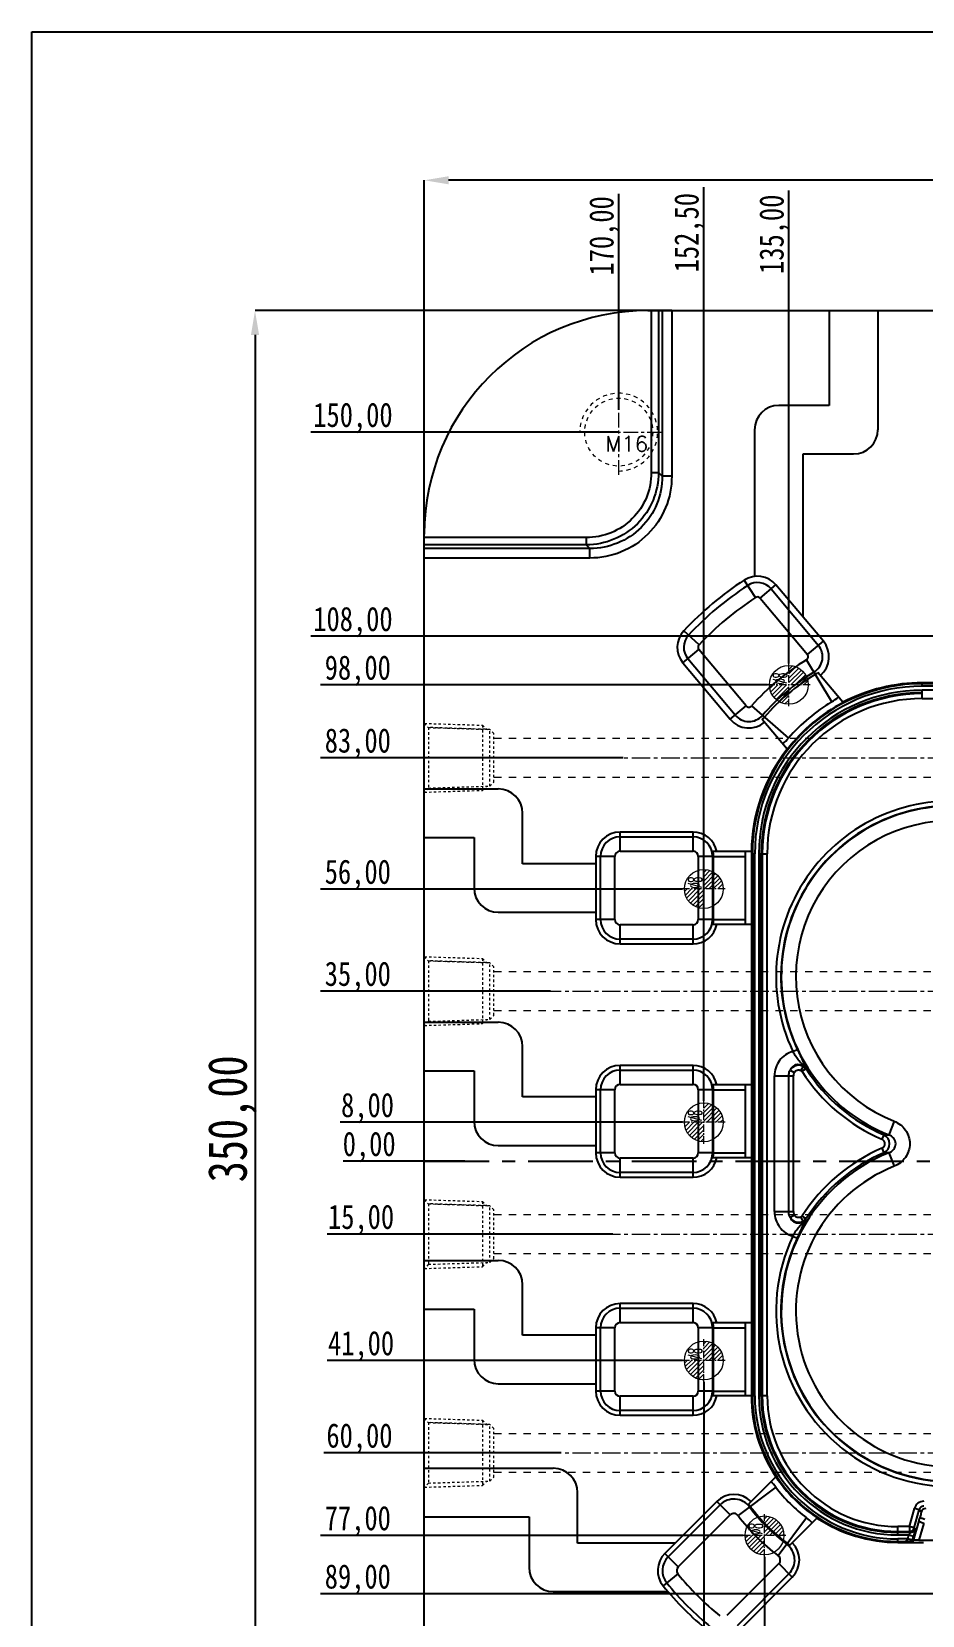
# Model space of a CAD drawing. Header units: millimetres. Extents: x -685 to 1888, y -6001 to 855.
# Drawn here: x -85 to 98.3, y -2844.4 to -2518.5 of the extents above; entities that cross this region are included whole.
import ezdxf
from ezdxf.enums import TextEntityAlignment as Align

# ---------------------------------------------------------------- set-up
doc = ezdxf.new("R2010")
doc.units = ezdxf.units.MM
doc.header["$LTSCALE"] = 16.335
doc.header["$PDMODE"] = 3
doc.header["$PDSIZE"] = 0.3125
doc.linetypes.add('CENTER', pattern=[0.6, 0.375, -0.075, 0.075, -0.075])
doc.linetypes.add('HIDDEN', pattern=[0.2, 0.1, -0.1])
doc.layers.get('0').update_dxf_attribs({"linetype": 'CONTINUOUS'})
doc.layers.get('Defpoints').update_dxf_attribs({"linetype": 'CONTINUOUS'})
for name, color, linetype, lineweight in [('cool', 153, 'HIDDEN', 9), ('dim', 82, 'CONTINUOUS', 9), ('epin', 13, 'CONTINUOUS', 9), ('screw', 33, 'CONTINUOUS', 13)]:
    doc.layers.add(name, color=color, linetype=linetype, lineweight=lineweight)
doc.layers.add('DEFAULT_2', color=8, linetype='HIDDEN')
doc.styles.get("Standard").update_dxf_attribs({"font": 'txt', "width": 0.8})
doc.styles.add('TXT', font='txt.shx', dxfattribs={"bigfont": 'gbcbig.shx'})
doc.styles.add('TXT05', font='txt.shx', dxfattribs={"width": 0.5, "bigfont": 'gbcbig.shx'})
doc.dimstyles.new('mold', dxfattribs={"dimtxt": 8, "dimasz": 5, "dimexe": 0, "dimexo": 0, "dimgap": 0, "dimtad": 1, "dimzin": 1, "dimtxsty": 'Standard', "dimcen": 0, "dimclrd": 4, "dimclre": 4, "dimclrt": 6, "dimazin": 0, "dimtfac": 1, "dimtofl": 0, "dimtmove": 0, "dimatfit": 3, "dimfxl": 0, "dimarcsym": 0})

# ---------------------------------------------------------------- blocks, each defined once
blk = doc.blocks.new('epin_ejp_8')
at = {"layer": 'epin'}
h = blk.add_hatch(dxfattribs=at)
h.set_pattern_fill('_ANSI31', color=123, scale=0.2, angle=90, style=0)
h.set_pattern_definition([(135, (-263.1036, 1313.3417), (-0.4490128, -0.4490128), [])])
h.paths.add_polyline_path([(0, 4, 0.414214), (-4, 0), (0, 0)])
h.paths.add_polyline_path([(4, 0), (0, 0), (0, -4, 0.414214)])
at = {"layer": 'epin', "color": 1, "linetype": 'CENTER', "ltscale": 0.248791}
for p, q in [((0, -4.4), (0, 4.4)), ((-4.4, 0), (4.4, 0))]:
    blk.add_line(p, q, dxfattribs=at)
at = {"layer": 'epin'}
blk.add_circle((0, 0), 4, dxfattribs=at)
at = {"layer": 'epin', "color": 6, "style": 'TXT05', "width": 0.5}
blk.add_text('%%c8', height=2.8, dxfattribs=at).set_placement((1.33, 1.8), align=Align.MIDDLE)
blk = doc.blocks.new('screw_m16_g')
at = {"layer": 'screw', "color": 1, "linetype": 'CENTER', "ltscale": 0.497582}
for p, q in [((0, -8.8), (0, 8.8)), ((-8.8, 0), (8.8, 0))]:
    blk.add_line(p, q, dxfattribs=at)
at = {"layer": 'screw', "color": 33, "linetype": 'HIDDEN', "ltscale": 0.497582}
blk.add_circle((0, 0), 7, dxfattribs=at)
at = {"layer": 'screw', "color": 92, "linetype": 'HIDDEN', "ltscale": 0.497582}
blk.add_arc((0, 0), 8, 270, 180, dxfattribs=at)
at = {"layer": 'screw', "color": 6, "style": 'TXT'}
blk.add_text('M16', height=3.2, dxfattribs=at).set_placement((-2.72, -4))
blk = doc.blocks.new('cool_jt_f12')
at = {"layer": 'cool', "ltscale": 0.3}
for p, q in [((0, 7.0785), (0.856, 6.2225)), ((0, 7.0785), (12, 6.7035)), ((12, 6.7035), (12.856, 5.8475)), ((12, 6.7035), (12, -6.7035)), ((0.856, 6.2225), (0.856, -6.2225)), ((13.5, 5.827375), (0.856, 6.2225)), ((0.856, 6.2225), (13.5, 5.827375)), ((14.327375, 5), (13.5, 5.827375)), ((13.5, -5.827375), (13.5, 5.827375)), ((14.327375, -5), (14.327375, 5)), ((0.856, -6.2225), (0, -7.0785)), ((0.856, -6.2225), (13.5, -5.827375)), ((12, -6.7035), (12.856, -5.8475)), ((13.5, -5.827375), (14.327375, -5)), ((0, -7.0785), (12, -6.7035))]:
    blk.add_line(p, q, dxfattribs=at)
blk = doc.blocks.new('124')
at = {"layer": 'cool', "ltscale": 0.932966}
for p, q in [((10.14, -1344.71), (401.48, -1344.71)), ((10.14, -1352.71), (401.48, -1352.71))]:
    blk.add_line(p, q, dxfattribs=at)
at = {"layer": 'cool', "color": 1, "linetype": 'CENTER', "ltscale": 0.621977}
blk.add_line((-4.19, -1348.71), (415.81, -1348.71), dxfattribs=at)
at = {"layer": 'cool', "ltscale": 0.932966}
blk.add_blockref('cool_jt_f12', (-4.19, -1348.71), dxfattribs=at)
at = {"layer": 'cool', "ltscale": 0.932966, "rotation": 180}
blk.add_blockref('cool_jt_f12', (415.81, -1348.71), dxfattribs=at)
blk = doc.blocks.new('*D360')
at = {"layer": 'Defpoints', "color": 0}
for p in [(-10.2, -2750.93), (4.16, -2750.93), (205.81, -2750.93)]:
    blk.add_point(p, dxfattribs=at)
at = {"layer": 'dim', "color": 4, "lineweight": -2}
blk.add_line((4.16, -2750.93), (-20.87, -2750.93), dxfattribs=at)
at = {"layer": 'dim', "color": 6, "insert": (-15.53, -2748.01), "char_height": 5, "attachment_point": 5}
blk.add_mtext('0,00', dxfattribs=at)
blk = doc.blocks.new('*D364')
at = {"layer": 'Defpoints', "color": 0}
for p in [(-10.2, -2742.93), (48.91, -2742.93), (205.81, -2750.93)]:
    blk.add_point(p, dxfattribs=at)
at = {"layer": 'dim', "color": 4, "lineweight": -2}
blk.add_line((48.91, -2742.93), (-21.53, -2742.93), dxfattribs=at)
at = {"layer": 'dim', "color": 6, "insert": (-15.87, -2740.01), "char_height": 5, "attachment_point": 5}
blk.add_mtext('8,00', dxfattribs=at)
blk = doc.blocks.new('*D365')
at = {"layer": 'Defpoints', "color": 0}
for p in [(-10.2, -2715.93), (21.76, -2715.93), (205.81, -2750.93)]:
    blk.add_point(p, dxfattribs=at)
at = {"layer": 'dim', "color": 4, "lineweight": -2}
blk.add_line((21.76, -2715.93), (-25.53, -2715.93), dxfattribs=at)
at = {"layer": 'dim', "color": 6, "insert": (-17.87, -2713.01), "char_height": 5, "attachment_point": 5}
blk.add_mtext('35,00', dxfattribs=at)
blk = doc.blocks.new('*D366')
at = {"layer": 'Defpoints', "color": 0}
for p in [(-10.2, -2694.93), (48.91, -2694.93), (205.81, -2750.93)]:
    blk.add_point(p, dxfattribs=at)
at = {"layer": 'dim', "color": 4, "lineweight": -2}
blk.add_line((48.91, -2694.93), (-25.53, -2694.93), dxfattribs=at)
at = {"layer": 'dim', "color": 6, "insert": (-17.87, -2692.01), "char_height": 5, "attachment_point": 5}
blk.add_mtext('56,00', dxfattribs=at)
blk = doc.blocks.new('*D367')
at = {"layer": 'Defpoints', "color": 0}
for p in [(-10.2, -2667.93), (36.7, -2667.93), (205.81, -2750.93)]:
    blk.add_point(p, dxfattribs=at)
at = {"layer": 'dim', "color": 4, "lineweight": -2}
blk.add_line((36.7, -2667.93), (-25.53, -2667.93), dxfattribs=at)
at = {"layer": 'dim', "color": 6, "insert": (-17.87, -2665.01), "char_height": 5, "attachment_point": 5}
blk.add_mtext('83,00', dxfattribs=at)
blk = doc.blocks.new('*D368')
at = {"layer": 'Defpoints', "color": 0}
for p in [(-10.2, -2652.93), (66.41, -2652.93), (205.81, -2750.93)]:
    blk.add_point(p, dxfattribs=at)
at = {"layer": 'dim', "color": 4, "lineweight": -2}
blk.add_line((66.41, -2652.93), (-25.53, -2652.93), dxfattribs=at)
at = {"layer": 'dim', "color": 6, "insert": (-17.87, -2650.01), "char_height": 5, "attachment_point": 5}
blk.add_mtext('98,00', dxfattribs=at)
blk = doc.blocks.new('*D369')
at = {"layer": 'Defpoints', "color": 0}
for p in [(-10.2, -2642.93), (201.41, -2642.93), (205.81, -2750.93)]:
    blk.add_point(p, dxfattribs=at)
at = {"layer": 'dim', "color": 4, "lineweight": -2}
blk.add_line((201.41, -2642.93), (-27.53, -2642.93), dxfattribs=at)
at = {"layer": 'dim', "color": 6, "insert": (-18.87, -2640.01), "char_height": 5, "attachment_point": 5}
blk.add_mtext('108,00', dxfattribs=at)
blk = doc.blocks.new('*D370')
at = {"layer": 'Defpoints', "color": 0}
for p in [(-10.2, -2600.93), (35.81, -2600.93), (205.81, -2750.93)]:
    blk.add_point(p, dxfattribs=at)
at = {"layer": 'dim', "color": 4, "lineweight": -2}
blk.add_line((35.81, -2600.93), (-27.53, -2600.93), dxfattribs=at)
at = {"layer": 'dim', "color": 6, "insert": (-18.87, -2598.01), "char_height": 5, "attachment_point": 5}
blk.add_mtext('150,00', dxfattribs=at)
blk = doc.blocks.new('*D371')
at = {"layer": 'Defpoints', "color": 0}
for p in [(205.81, -2750.93), (-10.2, -2765.93), (34.59, -2765.93)]:
    blk.add_point(p, dxfattribs=at)
at = {"layer": 'dim', "color": 4, "lineweight": -2}
blk.add_line((34.59, -2765.93), (-24.2, -2765.93), dxfattribs=at)
at = {"layer": 'dim', "color": 6, "insert": (-17.2, -2763.01), "char_height": 5, "attachment_point": 5}
blk.add_mtext('15,00', dxfattribs=at)
blk = doc.blocks.new('*D372')
at = {"layer": 'Defpoints', "color": 0}
for p in [(205.81, -2750.93), (-10.2, -2810.93), (23.97, -2810.93)]:
    blk.add_point(p, dxfattribs=at)
at = {"layer": 'dim', "color": 4, "lineweight": -2}
blk.add_line((23.97, -2810.93), (-24.87, -2810.93), dxfattribs=at)
at = {"layer": 'dim', "color": 6, "insert": (-17.53, -2808.01), "char_height": 5, "attachment_point": 5}
blk.add_mtext('60,00', dxfattribs=at)
blk = doc.blocks.new('*D373')
at = {"layer": 'Defpoints', "color": 0}
for p in [(205.81, -2750.93), (-10.2, -2791.93), (48.91, -2791.93)]:
    blk.add_point(p, dxfattribs=at)
at = {"layer": 'dim', "color": 4, "lineweight": -2}
blk.add_line((48.91, -2791.93), (-24.2, -2791.93), dxfattribs=at)
at = {"layer": 'dim', "color": 6, "insert": (-17.2, -2789.01), "char_height": 5, "attachment_point": 5}
blk.add_mtext('41,00', dxfattribs=at)
blk = doc.blocks.new('*D374')
at = {"layer": 'Defpoints', "color": 0}
for p in [(205.81, -2750.93), (-10.2, -2827.93), (61.41, -2827.93)]:
    blk.add_point(p, dxfattribs=at)
at = {"layer": 'dim', "color": 4, "lineweight": -2}
blk.add_line((61.41, -2827.93), (-25.53, -2827.93), dxfattribs=at)
at = {"layer": 'dim', "color": 6, "insert": (-17.87, -2825.01), "char_height": 5, "attachment_point": 5}
blk.add_mtext('77,00', dxfattribs=at)
blk = doc.blocks.new('*D375')
at = {"layer": 'Defpoints', "color": 0}
for p in [(205.81, -2750.93), (-10.2, -2839.93), (179.41, -2839.93)]:
    blk.add_point(p, dxfattribs=at)
at = {"layer": 'dim', "color": 4, "lineweight": -2}
blk.add_line((179.41, -2839.93), (-25.53, -2839.93), dxfattribs=at)
at = {"layer": 'dim', "color": 6, "insert": (-17.87, -2837.01), "char_height": 5, "attachment_point": 5}
blk.add_mtext('89,00', dxfattribs=at)
blk = doc.blocks.new('*D376')
at = {"layer": 'Defpoints', "color": 0}
for p in [(205.81, -2750.93), (-10.2, -2865.93), (64.93, -2865.93)]:
    blk.add_point(p, dxfattribs=at)
at = {"layer": 'dim', "color": 4, "lineweight": -2}
blk.add_line((64.93, -2865.93), (-26.87, -2865.93), dxfattribs=at)
at = {"layer": 'dim', "color": 6, "insert": (-18.53, -2863.01), "char_height": 5, "attachment_point": 5}
blk.add_mtext('115,00', dxfattribs=at)
blk = doc.blocks.new('*D377')
at = {"layer": 'Defpoints', "color": 0}
for p in [(205.81, -2750.93), (-10.2, -2900.93), (27.01, -2900.93)]:
    blk.add_point(p, dxfattribs=at)
at = {"layer": 'dim', "color": 4, "lineweight": -2}
blk.add_line((27.01, -2900.93), (-27.53, -2900.93), dxfattribs=at)
at = {"layer": 'dim', "color": 6, "insert": (-18.87, -2898.01), "char_height": 5, "attachment_point": 5}
blk.add_mtext('150,00', dxfattribs=at)
blk = doc.blocks.new('*D380')
at = {"layer": 'Defpoints', "color": 0}
for p in [(70.81, -2569.22), (70.81, -2648.53), (205.81, -2750.93)]:
    blk.add_point(p, dxfattribs=at)
at = {"layer": 'dim', "color": 4, "lineweight": -2}
blk.add_line((70.81, -2648.53), (70.81, -2551.22), dxfattribs=at)
at = {"layer": 'dim', "color": 6, "insert": (67.89, -2560.22), "char_height": 5, "attachment_point": 5, "rotation": 90}
blk.add_mtext('135,00', dxfattribs=at)
blk = doc.blocks.new('*D381')
at = {"layer": 'Defpoints', "color": 0}
for p in [(53.31, -2569.22), (53.31, -2738.53), (205.81, -2750.93)]:
    blk.add_point(p, dxfattribs=at)
at = {"layer": 'dim', "color": 4, "lineweight": -2}
blk.add_line((53.31, -2738.53), (53.31, -2550.55), dxfattribs=at)
at = {"layer": 'dim', "color": 6, "insert": (50.39, -2559.89), "char_height": 5, "attachment_point": 5, "rotation": 90}
blk.add_mtext('152,50', dxfattribs=at)
blk = doc.blocks.new('*D382')
at = {"layer": 'Defpoints', "color": 0}
for p in [(35.81, -2569.22), (35.81, -2596.35), (205.81, -2750.93)]:
    blk.add_point(p, dxfattribs=at)
at = {"layer": 'dim', "color": 4, "lineweight": -2}
blk.add_line((35.81, -2596.35), (35.81, -2551.89), dxfattribs=at)
at = {"layer": 'dim', "color": 6, "insert": (32.89, -2560.55), "char_height": 5, "attachment_point": 5, "rotation": 90}
blk.add_mtext('170,00', dxfattribs=at)
blk = doc.blocks.new('*D361')
at = {"layer": 'Defpoints', "color": 0}
for p in [(205.81, -2750.93), (65.81, -2832.33), (65.81, -2931.45)]:
    blk.add_point(p, dxfattribs=at)
at = {"layer": 'dim', "color": 4, "lineweight": -2}
blk.add_line((65.81, -2832.33), (65.81, -2948.78), dxfattribs=at)
at = {"layer": 'dim', "color": 6, "insert": (62.89, -2940.12), "char_height": 5, "attachment_point": 5, "rotation": 90}
blk.add_mtext('140,00', dxfattribs=at)
blk = doc.blocks.new('*D362')
at = {"layer": 'Defpoints', "color": 0}
for p in [(205.81, -2750.93), (53.31, -2796.33), (53.31, -2931.45)]:
    blk.add_point(p, dxfattribs=at)
at = {"layer": 'dim', "color": 4, "lineweight": -2}
blk.add_line((53.31, -2796.33), (53.31, -2950.12), dxfattribs=at)
at = {"layer": 'dim', "color": 6, "insert": (50.39, -2940.78), "char_height": 5, "attachment_point": 5, "rotation": 90}
blk.add_mtext('152,50', dxfattribs=at)
blk = doc.blocks.new('*D363')
at = {"layer": 'Defpoints', "color": 0}
for p in [(205.81, -2750.93), (35.81, -2905.59), (35.81, -2931.45)]:
    blk.add_point(p, dxfattribs=at)
at = {"layer": 'dim', "color": 4, "lineweight": -2}
blk.add_line((35.81, -2905.59), (35.81, -2948.78), dxfattribs=at)
at = {"layer": 'dim', "color": 6, "insert": (32.89, -2940.12), "char_height": 5, "attachment_point": 5, "rotation": 90}
blk.add_mtext('170,00', dxfattribs=at)
blk = doc.blocks.new('*D385')
at = {"color": 4, "lineweight": -2}
for p, q in [((-4.19, -2626.84), (-4.19, -2549.11)), ((410.81, -2549.11), (0.81, -2549.11)), ((415.81, -2626.84), (415.81, -2549.11))]:
    blk.add_line(p, q, dxfattribs=at)
at = {"color": 4}
for points in [[(0.81, -2548.28), (0.81, -2549.95), (-4.19, -2549.11)], [(410.81, -2548.28), (410.81, -2549.95), (415.81, -2549.11)]]:
    blk.add_solid(points, dxfattribs=at)
at = {"layer": 'Defpoints', "color": 0}
for p in [(-4.19, -2549.11), (-4.19, -2626.84), (415.81, -2626.84)]:
    blk.add_point(p, dxfattribs=at)
at = {"color": 6, "insert": (175.25, -2544.45), "char_height": 8, "attachment_point": 5}
blk.add_mtext('420,00', dxfattribs=at)
blk = doc.blocks.new('*D386')
at = {"color": 4, "lineweight": -2}
for p, q in [((46.72, -2575.93), (-39.02, -2575.93)), ((-39.02, -2580.93), (-39.02, -2920.93)), ((46.72, -2925.93), (-39.02, -2925.93))]:
    blk.add_line(p, q, dxfattribs=at)
at = {"color": 4}
for points in [[(-39.85, -2580.93), (-38.18, -2580.93), (-39.02, -2575.93)], [(-39.85, -2920.93), (-38.18, -2920.93), (-39.02, -2925.93)]]:
    blk.add_solid(points, dxfattribs=at)
at = {"layer": 'Defpoints', "color": 0}
for p in [(46.72, -2575.93), (-39.02, -2925.93), (46.72, -2925.93)]:
    blk.add_point(p, dxfattribs=at)
at = {"color": 6, "insert": (-43.68, -2742.22), "char_height": 8, "attachment_point": 5, "rotation": 90}
blk.add_mtext('350,00', dxfattribs=at)

msp = doc.modelspace()

# ---------------------------------------------------------------- linework, layer by layer
at = {"color": 7, "linetype": 'Continuous'}
for p, q in [((41.812, -2575.929), (369.812, -2575.929)), ((42.51, -2575.929), (42.51, -2609.259)), ((43.995, -2575.929), (43.995, -2609.259)), ((44.744, -2575.929), (44.744, -2610.007)), ((46.724, -2575.929), (46.724, -2610.007)), ((79.128, -2575.929), (79.128, -2595.424)), ((89.128, -2575.929), (89.128, -2600.424)), ((79.128, -2595.424), (68.759, -2595.424)), ((63.759, -2600.424), (63.759, -2630.597)), ((73.759, -2639.028), (73.759, -2605.424)), ((73.759, -2605.424), (84.128, -2605.424)), ((42.51, -2609.259), (43.995, -2609.259)), ((43.995, -2609.259), (44.744, -2610.007)), ((46.724, -2610.007), (44.744, -2610.007)), ((-4.188, -2879.929), (-4.188, -2621.929)), ((29.141, -2622.627), (-4.188, -2622.627)), ((29.141, -2622.627), (29.141, -2624.113)), ((29.141, -2624.113), (-4.188, -2624.113)), ((29.89, -2624.861), (-4.188, -2624.861)), ((29.141, -2624.113), (29.89, -2624.861)), ((29.89, -2626.842), (29.89, -2624.861)), ((29.89, -2626.842), (-4.188, -2626.842)), ((63.956, -2634.959), (61.62, -2631.372)), ((64.9, -2635.1), (68.164, -2632.36)), ((77.914, -2643.951), (68.164, -2632.36)), ((64.9, -2635.1), (74.635, -2646.702)), ((67.163, -2633.2), (76.898, -2644.803)), ((52.332, -2644.712), (49.205, -2641.789)), ((49.027, -2648.418), (52.307, -2645.666)), ((62.042, -2657.269), (52.307, -2645.666)), ((74.635, -2646.702), (77.914, -2643.951)), ((49.027, -2648.418), (58.763, -2660.02)), ((59.779, -2659.168), (50.043, -2647.565)), ((79.626, -2656.433), (74.453, -2647.782)), ((81.932, -2656.517), (76.799, -2650.4)), ((98.277, -2653.195), (98.277, -2652.489)), ((103.268, -2652.489), (98.277, -2652.489)), ((107.435, -2652.693), (98.277, -2652.693)), ((107.435, -2653.195), (98.277, -2653.195)), ((98.277, -2655.742), (98.277, -2654.03)), ((313.347, -2654.03), (98.277, -2654.03)), ((58.763, -2660.02), (62.042, -2657.269)), ((63.138, -2657.277), (70.762, -2663.871)), ((98.277, -2655.742), (313.347, -2655.742)), ((70.441, -2666.159), (65.308, -2660.042)), ((-4.188, -2674.35), (11.037, -2674.35)), ((16.037, -2689.719), (16.037, -2679.35)), ((-4.188, -2684.35), (6.037, -2684.35)), ((6.037, -2684.35), (6.037, -2694.719)), ((36.102, -2687.147), (36.102, -2683.219)), ((51.102, -2683.219), (36.102, -2683.219)), ((36.102, -2684.192), (51.102, -2684.192)), ((51.102, -2687.147), (51.102, -2683.219)), ((36.102, -2687.147), (51.102, -2687.147)), ((63.104, -2687.219), (55.205, -2687.219)), ((63.154, -2687.664), (63.154, -2702.219)), ((63.306, -2687.664), (63.306, -2799.219)), ((63.306, -2687.664), (63.808, -2687.664)), ((63.808, -2799.219), (63.808, -2687.664)), ((64.643, -2687.664), (64.643, -2799.219)), ((64.643, -2687.664), (66.354, -2687.664)), ((65.144, -2799.219), (65.144, -2687.664)), ((65.352, -2687.664), (65.352, -2799.219)), ((66.354, -2799.219), (66.354, -2687.664)), ((31.121, -2689.719), (16.037, -2689.719)), ((31.102, -2688.219), (31.102, -2701.219)), ((35.029, -2688.219), (31.102, -2688.219)), ((32.075, -2701.219), (32.075, -2688.219)), ((35.029, -2701.219), (35.029, -2688.219)), ((52.174, -2688.219), (52.174, -2701.219)), ((55.205, -2688.219), (52.174, -2688.219)), ((55.128, -2688.219), (55.128, -2701.219)), ((55.325, -2701.219), (55.325, -2688.219)), ((55.325, -2688.219), (61.902, -2688.219)), ((61.902, -2701.219), (61.902, -2688.219)), ((11.037, -2699.719), (31.102, -2699.719)), ((35.029, -2701.219), (31.102, -2701.219)), ((36.102, -2706.219), (36.102, -2702.291)), ((51.102, -2702.291), (36.102, -2702.291)), ((51.102, -2706.219), (51.102, -2702.291)), ((55.205, -2701.219), (52.174, -2701.219)), ((63.102, -2702.219), (55.205, -2702.219)), ((55.325, -2701.219), (61.902, -2701.219)), ((63.102, -2702.219), (63.102, -2735.219)), ((51.102, -2705.245), (36.102, -2705.245)), ((36.102, -2706.219), (51.102, -2706.219)), ((-4.188, -2722.35), (11.037, -2722.35)), ((16.037, -2737.719), (16.037, -2727.35)), ((71.647, -2728.366), (72.551, -2727.939)), ((-4.188, -2732.35), (6.037, -2732.35)), ((6.037, -2732.35), (6.037, -2742.719)), ((36.102, -2735.147), (36.102, -2731.219)), ((51.102, -2731.219), (36.102, -2731.219)), ((36.102, -2732.192), (51.102, -2732.192)), ((51.102, -2735.147), (51.102, -2731.219)), ((67.878, -2761.306), (67.878, -2733.359)), ((67.878, -2733.385), (71.77, -2733.385)), ((70.797, -2761.306), (70.797, -2733.385)), ((71.07, -2732.23), (71.934, -2732.677)), ((71.77, -2761.306), (71.77, -2733.385)), ((73.771, -2731.439), (73.285, -2732.282)), ((74.236, -2731.789), (73.562, -2732.491)), ((73.562, -2732.491), (74.405, -2731.954)), ((31.102, -2736.219), (31.102, -2749.219)), ((35.029, -2736.219), (31.102, -2736.219)), ((32.075, -2749.219), (32.075, -2736.219)), ((35.029, -2749.219), (35.029, -2736.219)), ((36.102, -2735.147), (51.102, -2735.147)), ((52.174, -2736.219), (52.174, -2749.219)), ((55.205, -2736.219), (52.174, -2736.219)), ((55.128, -2736.219), (55.128, -2749.219)), ((63.102, -2735.219), (55.205, -2735.219)), ((55.325, -2749.219), (55.325, -2736.219)), ((55.325, -2736.219), (61.902, -2736.219)), ((61.902, -2749.219), (61.902, -2736.219)), ((63.154, -2735.219), (63.154, -2750.219)), ((31.121, -2737.719), (16.037, -2737.719)), ((92.462, -2742.702), (91.353, -2745.488)), ((90.358, -2745.508), (89.965, -2746.427)), ((90.358, -2745.508), (91.353, -2745.488)), ((11.037, -2747.719), (31.102, -2747.719)), ((35.029, -2749.219), (31.102, -2749.219)), ((55.205, -2749.219), (52.174, -2749.219)), ((55.325, -2749.219), (61.902, -2749.219)), ((89.965, -2748.264), (90.358, -2749.183)), ((91.353, -2749.203), (92.462, -2751.989)), ((36.102, -2754.219), (36.102, -2750.291)), ((51.102, -2750.291), (36.102, -2750.291)), ((51.102, -2753.245), (36.102, -2753.245)), ((51.102, -2754.219), (51.102, -2750.291)), ((63.102, -2750.219), (55.205, -2750.219)), ((63.102, -2750.219), (63.102, -2784.219)), ((36.102, -2754.219), (51.102, -2754.219)), ((67.878, -2761.306), (71.77, -2761.306)), ((71.07, -2762.461), (71.934, -2762.014)), ((73.771, -2763.252), (73.285, -2762.409)), ((73.562, -2762.2), (74.236, -2762.902)), ((74.405, -2762.737), (73.562, -2762.2)), ((71.647, -2766.324), (72.551, -2766.752)), ((-4.188, -2771.35), (11.037, -2771.35)), ((16.037, -2786.719), (16.037, -2776.35)), ((-4.188, -2781.35), (6.037, -2781.35)), ((6.037, -2781.35), (6.037, -2791.719)), ((36.102, -2784.147), (36.102, -2780.219)), ((51.102, -2780.219), (36.102, -2780.219)), ((36.102, -2781.192), (51.102, -2781.192)), ((51.102, -2784.147), (51.102, -2780.219)), ((31.102, -2785.219), (31.102, -2798.219)), ((35.029, -2785.219), (31.102, -2785.219)), ((32.075, -2798.219), (32.075, -2785.219)), ((35.029, -2798.219), (35.029, -2785.219)), ((36.102, -2784.147), (51.102, -2784.147)), ((52.174, -2785.219), (52.174, -2798.219)), ((55.205, -2785.219), (52.174, -2785.219)), ((55.128, -2785.219), (55.128, -2798.219)), ((63.102, -2784.219), (55.205, -2784.219)), ((55.325, -2798.219), (55.325, -2785.219)), ((55.325, -2785.219), (61.902, -2785.219)), ((61.902, -2798.219), (61.902, -2785.219)), ((63.154, -2784.219), (63.154, -2799.219)), ((31.121, -2786.719), (16.037, -2786.719)), ((11.037, -2796.719), (31.102, -2796.719)), ((35.029, -2798.219), (31.102, -2798.219)), ((55.205, -2798.219), (52.174, -2798.219)), ((55.325, -2798.219), (61.902, -2798.219)), ((36.102, -2803.219), (36.102, -2799.291)), ((51.102, -2799.291), (36.102, -2799.291)), ((51.102, -2803.219), (51.102, -2799.291)), ((63.102, -2799.219), (55.205, -2799.219)), ((63.808, -2799.219), (63.306, -2799.219)), ((66.354, -2799.219), (64.643, -2799.219)), ((51.102, -2802.245), (36.102, -2802.245)), ((36.102, -2803.219), (51.102, -2803.219)), ((-4.188, -2814.123), (22.357, -2814.123)), ((68.15, -2818.002), (60.366, -2823.835)), ((68.116, -2815.869), (62.495, -2821.491)), ((27.357, -2829.492), (27.357, -2819.123)), ((55.972, -2820.942), (45.299, -2831.642)), ((45.974, -2832.317), (56.661, -2821.63)), ((58.75, -2823.719), (55.972, -2820.942)), ((-4.188, -2824.123), (17.357, -2824.123)), ((17.357, -2824.123), (17.357, -2834.492)), ((48.063, -2834.406), (58.75, -2823.719)), ((74.465, -2824.316), (68.636, -2832.104)), ((76.601, -2824.354), (70.98, -2829.976)), ((95.656, -2826.116), (96.657, -2822.38)), ((96.455, -2828.944), (97.608, -2824.909)), ((96.624, -2826.375), (97.625, -2822.64)), ((97.625, -2822.64), (96.657, -2822.38)), ((98.019, -2823.153), (97.625, -2822.64)), ((93.252, -2827.827), (93.252, -2826.116)), ((95.656, -2826.116), (93.252, -2826.116)), ((93.252, -2827.119), (95.656, -2827.119)), ((95.815, -2827.326), (93.252, -2827.326)), ((93.252, -2827.827), (95.514, -2827.827)), ((95.29, -2828.663), (95.514, -2827.827)), ((95.514, -2827.827), (96.482, -2828.087)), ((95.656, -2826.116), (95.656, -2827.119)), ((96.624, -2826.375), (95.656, -2826.116)), ((95.815, -2827.326), (95.656, -2827.119)), ((96.258, -2828.922), (96.482, -2828.087)), ((96.624, -2826.375), (96.783, -2826.583)), ((98.576, -2825.409), (97.582, -2828.89)), ((47.449, -2829.492), (27.357, -2829.492)), ((93.252, -2829.369), (93.252, -2828.663)), ((95.29, -2828.663), (93.252, -2828.663)), ((93.252, -2829.165), (94.783, -2829.165)), ((93.252, -2829.369), (98.548, -2829.369)), ((96.258, -2828.922), (95.29, -2828.663)), ((96.212, -2829.091), (96.455, -2828.944)), ((97.582, -2828.89), (113.041, -2828.89)), ((48.063, -2834.406), (45.299, -2831.642)), ((68.751, -2833.721), (58.064, -2844.407)), ((71.529, -2836.498), (68.751, -2833.721)), ((47.988, -2835.838), (44.949, -2838.297)), ((70.84, -2835.81), (60.154, -2846.497)), ((60.842, -2847.185), (71.529, -2836.498)), ((22.357, -2839.492), (45.916, -2839.492))]:
    msp.add_line(p, q, dxfattribs=at)
at = {"color": 1, "linetype": 'CENTER', "ltscale": 2.176921}
msp.add_line((-4.188, -2750.929), (415.812, -2750.929), dxfattribs=at)
msp.add_lwpolyline([(-84.969, -2518.538), (629.804, -2518.538), (629.804, -3008.67), (-84.969, -3008.67)], close=True)
at = {"color": 7, "linetype": 'Continuous'}
for centre, radius, start, end in [((41.812, -2621.929), 46, 90, 180), ((68.759, -2600.424), 5, 90, 180), ((84.128, -2600.424), 5, 270, 0), ((98.277, -2687.664), 67.175, 123.07169, 136.92831), ((98.277, -2687.664), 65.849, 123.07169, 136.92831), ((64.348, -2635.562), 4.981, 40, 123.07169), ((64.348, -2635.562), 3.674, 40, 123.07169), ((98.277, -2687.664), 62.894, 123.07169, 136.92831), ((64.348, -2635.562), 0.719, 40, 123.07169), ((52.858, -2645.204), 5, 136.92831, 220), ((52.858, -2645.204), 3.674, 136.92831, 220), ((52.858, -2645.204), 0.719, 136.92831, 220), ((74.084, -2647.164), 3.674, 300.85216, 40), ((74.084, -2647.164), 5, 310, 40), ((98.277, -2687.664), 46.456, 120.85216, 139.14784), ((74.084, -2647.164), 0.719, 300.85216, 40), ((98.277, -2687.664), 43.501, 120.85216, 139.14784), ((98.277, -2687.664), 42.951, 120.85216, 139.14784), ((74.084, -2647.164), 4.224, 300.85216, 310), ((98.277, -2687.664), 34.971, 90, 180), ((98.277, -2687.664), 34.469, 90, 180), ((98.277, -2687.664), 33.634, 90, 180), ((98.277, -2687.664), 33.132, 90, 180), ((98.277, -2687.664), 32.925, 90, 180), ((74.084, -2647.164), 10.8, 300.85216, 310), ((98.277, -2687.664), 35.175, 90, 117.6889), ((62.593, -2656.806), 0.719, 220, 319.14784), ((98.277, -2687.664), 31.922, 90, 180), ((98.277, -2687.664), 35.123, 117.67024, 142.32976), ((98.277, -2687.664), 36.375, 120.85216, 139.14784), ((62.593, -2656.806), 5, 220, 310), ((62.593, -2656.806), 3.674, 220, 319.14784), ((62.593, -2656.806), 4.224, 310, 319.14784), ((62.593, -2656.806), 10.8, 310, 319.14784), ((98.277, -2687.664), 35.175, 142.3111, 179.27513), ((11.037, -2679.35), 5, 0, 90), ((104.307, -2712.924), 36.126, 77.67281, 205.31892), ((104.307, -2712.924), 35.127, 77.67498, 205.30464), ((104.307, -2712.924), 35.046, 56.7574, 248.30839), ((104.307, -2712.924), 32.047, 65.58247, 248.30835), ((36.102, -2688.219), 5, 90, 180), ((36.102, -2688.219), 4.027, 90, 180), ((51.102, -2688.219), 5, 11.53696, 90), ((51.102, -2688.219), 4.027, 0, 90), ((36.102, -2688.219), 1.072, 90, 180), ((51.102, -2688.219), 1.072, 0, 90), ((51.102, -2688.219), 4.224, 0, 13.69465), ((51.102, -2688.219), 10.8, 0, 5.31277), ((98.277, -2687.664), 35.123, 179.27405, 180), ((11.037, -2694.719), 5, 180, 270), ((36.102, -2701.219), 5, 180, 270), ((36.102, -2701.219), 4.027, 180, 270), ((36.102, -2701.219), 1.072, 180, 270), ((51.102, -2701.219), 4.027, 270, 0), ((51.102, -2701.219), 1.072, 270, 0), ((51.102, -2701.219), 5, 270, 348.46304), ((51.102, -2701.219), 4.224, 346.30535, 0), ((51.102, -2701.219), 10.8, 354.68723, 0), ((11.037, -2727.35), 5, 0, 90), ((36.102, -2736.219), 5, 90, 180), ((36.102, -2736.219), 4.027, 90, 180), ((51.102, -2736.219), 5, 11.53696, 90), ((51.102, -2736.219), 4.027, 0, 90), ((72.823, -2733.208), 2.008, 61.8243, 150.8428), ((104.307, -2712.924), 36.443, 212.47391, 246.82527), ((104.307, -2712.924), 35.444, 212.47392, 246.82537), ((36.102, -2736.219), 1.072, 90, 180), ((51.102, -2736.219), 1.072, 0, 90), ((51.102, -2736.219), 4.224, 0, 13.69465), ((51.102, -2736.219), 10.8, 0, 5.31277), ((11.037, -2742.719), 5, 180, 270), ((89.545, -2747.345), 2.01, 293.8764, 66.12589), ((36.102, -2749.219), 5, 180, 270), ((36.102, -2749.219), 4.027, 180, 270), ((36.102, -2749.219), 1.072, 180, 270), ((51.102, -2749.219), 4.027, 270, 0), ((51.102, -2749.219), 1.072, 270, 0), ((51.102, -2749.219), 4.224, 346.30535, 0), ((51.102, -2749.219), 10.8, 354.68723, 0), ((104.307, -2781.767), 35.046, 111.69161, 350.0013), ((104.307, -2781.767), 36.443, 113.17473, 147.52606), ((104.307, -2781.767), 35.444, 113.17463, 147.52606), ((51.102, -2749.219), 5, 270, 348.46304), ((104.307, -2781.767), 32.047, 111.69165, 349.42748), ((72.823, -2761.483), 2.008, 209.15717, 298.17384), ((104.307, -2781.767), 36.126, 154.69384, 308.28502), ((104.307, -2781.767), 35.127, 154.69601, 308.28361), ((11.037, -2776.35), 5, 0, 90), ((36.102, -2785.219), 5, 90, 180), ((36.102, -2785.219), 4.027, 90, 180), ((51.102, -2785.219), 5, 11.53696, 90), ((51.102, -2785.219), 4.027, 0, 90), ((36.102, -2785.219), 1.072, 90, 180), ((51.102, -2785.219), 1.072, 0, 90), ((51.102, -2785.219), 4.224, 0, 13.69465), ((51.102, -2785.219), 10.8, 0, 5.31277), ((11.037, -2791.719), 5, 180, 270), ((36.102, -2798.219), 5, 180, 270), ((36.102, -2798.219), 4.027, 180, 270), ((36.102, -2798.219), 1.072, 180, 270), ((51.102, -2798.219), 4.027, 270, 0), ((51.102, -2798.219), 1.072, 270, 0), ((51.102, -2798.219), 4.224, 346.30535, 0), ((51.102, -2798.219), 10.8, 354.68723, 0), ((51.102, -2798.219), 5, 270, 348.46304), ((93.252, -2799.219), 30.15, 180, 213.52122), ((93.252, -2799.219), 29.946, 180, 270), ((93.252, -2799.219), 29.444, 180, 270), ((93.252, -2799.219), 28.609, 180, 270), ((93.252, -2799.219), 28.107, 180, 270), ((93.252, -2799.219), 27.9, 180, 270), ((93.252, -2799.219), 26.897, 180, 270), ((22.357, -2819.123), 5, 0, 90), ((59.508, -2824.477), 10.8, 36.81622, 45), ((93.252, -2799.219), 30.098, 213.50096, 236.49904), ((93.252, -2799.219), 31.35, 216.81622, 233.18378), ((59.508, -2824.477), 5, 45, 135), ((59.508, -2824.477), 4.027, 36.81622, 135), ((59.508, -2824.477), 4.224, 36.81622, 45), ((98.593, -2822.899), 2.004, 89.98167, 165.01778), ((59.508, -2824.477), 1.072, 36.81622, 135), ((93.252, -2799.219), 41.078, 216.81622, 233.18378), ((93.252, -2799.219), 38.123, 216.81622, 233.18378), ((93.252, -2799.219), 37.926, 216.81622, 233.18378), ((67.993, -2832.963), 10.8, 45, 53.18378), ((93.252, -2799.219), 30.15, 236.47878, 270), ((40.223, -2808.513), 59.681, 344.05454, 344.73668), ((98.991, -2823.418), 1.008, 90.23739, 164.75382), ((95.652, -2826.111), 1.008, 270.22948, 344.77052), ((95.811, -2826.318), 1.008, 270.24143, 344.75858), ((67.993, -2832.963), 4.027, 315, 53.18378), ((67.993, -2832.963), 4.224, 45, 53.18378), ((67.993, -2832.963), 5, 315, 45), ((73.965, -2822.949), 23.079, 344.56549, 344.99997), ((22.357, -2834.492), 5, 180, 270), ((48.821, -2835.164), 4.981, 135, 218.97359), ((48.821, -2835.164), 4.027, 135, 218.97359), ((48.821, -2835.164), 1.072, 135, 218.97359), ((67.993, -2832.963), 1.072, 315, 53.18378), ((93.252, -2799.219), 61.177, 218.97359, 231.02641), ((93.252, -2799.219), 58.222, 218.97359, 231.02641), ((93.252, -2799.219), 62.131, 218.97359, 231.02641)]:
    msp.add_arc(centre, radius, start, end, dxfattribs=at)
msp.add_ellipse((97.497, -2828.944), major_axis=(1.046, 0.004), ratio=0.0523469, start_param=1.4897992, end_param=3.0546433, dxfattribs=at)
for points, knots in [([(42.51, -2609.259), (42.51, -2610.999), (41.826, -2614.52), (38.857, -2618.976), (34.4, -2621.944), (30.881, -2622.627), (29.141, -2622.627)], [0, 0, 0, 0, 0.2500963, 0.5001185, 0.7500242, 1, 1, 1, 1]), ([(43.995, -2609.259), (43.991, -2611.191), (43.224, -2615.098), (39.923, -2620.043), (34.978, -2623.342), (31.073, -2624.109), (29.141, -2624.113)], [0, 0, 0, 0, 0.2500861, 0.500118, 0.7500341, 1, 1, 1, 1]), ([(46.724, -2610.007), (46.724, -2612.199), (45.864, -2616.63), (42.127, -2622.242), (36.514, -2625.981), (32.082, -2626.842), (29.89, -2626.842)], [0, 0, 0, 0, 0.2500001, 0.4999414, 0.7499058, 1, 1, 1, 1]), ([(44.744, -2610.007), (44.749, -2611.943), (44, -2615.858), (40.705, -2620.82), (35.743, -2624.117), (31.826, -2624.866), (29.89, -2624.861)], [0, 0, 0, 0, 0.2499949, 0.4999411, 0.7499105, 1, 1, 1, 1]), ([(71.65, -2728.374), (71.109, -2728.514), (70.058, -2728.963), (68.821, -2730.153), (68.068, -2731.675), (67.853, -2732.801), (67.878, -2733.359)], [0, 0, 0, 0, 0.2500034, 0.50005, 0.7500297, 1, 1, 1, 1]), ([(74.236, -2731.789), (74.041, -2731.523), (73.61, -2731.015), (72.884, -2730.285), (72.237, -2729.389), (71.845, -2728.729), (71.652, -2728.374)], [0, 0, 0, 0, 0.230708, 0.4640986, 0.718018, 1, 1, 1, 1]), ([(72.55, -2727.938), (72.751, -2728.362), (73.386, -2729.693), (74.009, -2731.03), (74.405, -2731.954)], [0, 0, 0, 0, 0.3179204, 1, 1, 1, 1]), ([(70.797, -2733.385), (70.797, -2733.287), (70.818, -2732.89), (70.933, -2732.496), (71.07, -2732.23)], [0, 0, 0, 0, 0.2473397, 1, 1, 1, 1]), ([(73.771, -2731.439), (73.552, -2731.285), (73.047, -2731.047), (72.194, -2731.061), (71.469, -2731.511), (71.172, -2731.983), (71.07, -2732.23)], [0, 0, 0, 0, 0.2468083, 0.500098, 0.7532912, 1, 1, 1, 1]), ([(71.934, -2732.677), (71.907, -2732.73), (71.81, -2732.954), (71.77, -2733.201), (71.77, -2733.385)], [0, 0, 0, 0, 0.2442835, 1, 1, 1, 1]), ([(71.934, -2732.677), (72.052, -2732.45), (72.489, -2732.068), (73.063, -2732.154), (73.285, -2732.282)], [0, 0, 0, 0, 0.5000372, 1, 1, 1, 1]), ([(92.462, -2742.702), (93.379, -2743.067), (95.048, -2744.348), (96.012, -2747.346), (95.048, -2750.343), (93.379, -2751.624), (92.462, -2751.989)], [0, 0, 0, 0, 0.2502416, 0.5000313, 0.7498079, 1, 1, 1, 1]), ([(89.965, -2748.264), (90.143, -2748.188), (90.453, -2747.923), (90.648, -2747.346), (90.453, -2746.768), (90.143, -2746.503), (89.965, -2746.427)], [0, 0, 0, 0, 0.2522661, 0.4999444, 0.7476423, 1, 1, 1, 1]), ([(91.353, -2749.203), (91.751, -2749.061), (92.48, -2748.581), (92.948, -2747.345), (92.48, -2746.11), (91.751, -2745.63), (91.353, -2745.488)], [0, 0, 0, 0, 0.2566633, 0.4999923, 0.7433235, 1, 1, 1, 1]), ([(91.353, -2749.203), (91.269, -2749.201), (90.937, -2749.195), (90.605, -2749.188), (90.358, -2749.183)], [0, 0, 0, 0, 0.2554701, 1, 1, 1, 1]), ([(67.878, -2761.306), (67.878, -2761.868), (68.049, -2762.999), (68.817, -2764.531), (70.048, -2765.729), (71.102, -2766.193), (71.647, -2766.324)], [0, 0, 0, 0, 0.2501065, 0.5002006, 0.7501362, 1, 1, 1, 1]), ([(71.07, -2762.461), (71.024, -2762.37), (70.864, -2762.006), (70.797, -2761.602), (70.797, -2761.306)], [0, 0, 0, 0, 0.2552359, 1, 1, 1, 1]), ([(71.07, -2762.461), (71.172, -2762.708), (71.469, -2763.181), (72.195, -2763.63), (73.048, -2763.643), (73.552, -2763.406), (73.771, -2763.252)], [0, 0, 0, 0, 0.2469226, 0.5002072, 0.7534049, 1, 1, 1, 1]), ([(71.647, -2766.324), (71.835, -2765.966), (72.238, -2765.31), (72.881, -2764.408), (73.608, -2763.677), (74.041, -2763.17), (74.236, -2762.902)], [0, 0, 0, 0, 0.2820719, 0.5359395, 0.76918, 1, 1, 1, 1]), ([(71.77, -2761.306), (71.77, -2761.368), (71.784, -2761.611), (71.851, -2761.853), (71.934, -2762.014)], [0, 0, 0, 0, 0.2562298, 1, 1, 1, 1]), ([(73.285, -2762.409), (73.063, -2762.537), (72.489, -2762.623), (72.052, -2762.241), (71.934, -2762.014)], [0, 0, 0, 0, 0.5000368, 1, 1, 1, 1]), ([(72.55, -2766.753), (72.751, -2766.329), (73.386, -2764.998), (74.009, -2763.661), (74.405, -2762.737)], [0, 0, 0, 0, 0.3179125, 1, 1, 1, 1]), ([(97.608, -2824.909), (97.609, -2824.954), (97.715, -2825.057), (97.915, -2825.173), (98.221, -2825.303), (98.452, -2825.376), (98.576, -2825.409)], [0, 0, 0, 0, 0.1210982, 0.3449826, 0.6519039, 1, 1, 1, 1]), ([(98.593, -2821.897), (98.379, -2821.896), (97.944, -2822.053), (97.68, -2822.433), (97.625, -2822.64)], [0, 0, 0, 0, 0.4999527, 1, 1, 1, 1]), ([(98.019, -2823.153), (98.026, -2823.162), (98.023, -2823.201), (98.019, -2823.27), (98, -2823.376), (97.963, -2823.571), (97.896, -2823.858), (97.834, -2824.098), (97.799, -2824.225)], [0, 0, 0, 0, 0.0311073, 0.0969082, 0.1954687, 0.3224742, 0.6403514, 1, 1, 1, 1]), ([(97.799, -2824.225), (97.805, -2824.234), (97.836, -2824.25), (97.894, -2824.278), (97.987, -2824.314), (98.164, -2824.377), (98.428, -2824.458), (98.651, -2824.522), (98.768, -2824.554)], [0, 0, 0, 0, 0.0316225, 0.0962879, 0.1929624, 0.320084, 0.6465871, 1, 1, 1, 1]), ([(95.514, -2827.827), (95.561, -2827.769), (95.642, -2827.663), (95.749, -2827.502), (95.798, -2827.417), (95.831, -2827.333), (95.815, -2827.326)], [0, 0, 0, 0, 0.3784167, 0.6956363, 0.9129987, 1, 1, 1, 1]), ([(96.783, -2826.583), (96.793, -2826.596), (96.79, -2826.65), (96.785, -2826.745), (96.76, -2826.893), (96.709, -2827.164), (96.617, -2827.568), (96.53, -2827.906), (96.482, -2828.087)], [0, 0, 0, 0, 0.0309333, 0.0956894, 0.1930081, 0.3187354, 0.6354406, 1, 1, 1, 1]), ([(95.29, -2828.663), (95.242, -2828.722), (95.148, -2828.834), (95.009, -2828.986), (94.891, -2829.093), (94.817, -2829.158), (94.783, -2829.165)], [0, 0, 0, 0, 0.3176558, 0.6119427, 0.8543799, 1, 1, 1, 1]), ([(96.212, -2829.091), (96.196, -2829.101), (96.136, -2829.106), (96.027, -2829.12), (95.868, -2829.128), (95.602, -2829.141), (95.237, -2829.152), (94.936, -2829.16), (94.783, -2829.165)], [0, 0, 0, 0, 0.0399172, 0.1207618, 0.2341014, 0.370299, 0.67908, 1, 1, 1, 1])]:
    msp.add_open_spline(points, degree=3, knots=knots, dxfattribs=at)
for points in [[(73.562, -2732.491), (73.478, -2732.411), (73.385, -2732.339), (73.285, -2732.282)], [(73.771, -2731.439), (73.939, -2731.536), (74.096, -2731.655), (74.236, -2731.789)], [(74.405, -2731.954), (74.358, -2731.891), (74.3, -2731.835), (74.236, -2731.789)], [(73.285, -2762.409), (73.385, -2762.351), (73.478, -2762.28), (73.562, -2762.2)], [(74.236, -2762.902), (74.096, -2763.036), (73.939, -2763.155), (73.771, -2763.252)], [(74.236, -2762.902), (74.3, -2762.856), (74.358, -2762.8), (74.405, -2762.737)]]:
    msp.add_open_spline(points, degree=3, dxfattribs=at)
at = {"layer": 'DEFAULT_2', "color": 8, "linetype": 'HIDDEN'}
for p, q in [((81.966, -2656.558), (81.932, -2656.517)), ((70.441, -2666.159), (70.476, -2666.2)), ((63.157, -2687.219), (63.104, -2687.219)), ((63.154, -2687.664), (63.306, -2687.664)), ((55.325, -2688.219), (55.205, -2688.219)), ((55.325, -2701.219), (55.205, -2701.219)), ((63.102, -2702.219), (63.154, -2702.219)), ((55.325, -2736.219), (55.205, -2736.219)), ((63.102, -2735.219), (63.154, -2735.219)), ((55.325, -2749.219), (55.205, -2749.219)), ((63.102, -2750.219), (63.154, -2750.219)), ((55.325, -2785.219), (55.205, -2785.219)), ((63.102, -2784.219), (63.154, -2784.219)), ((55.325, -2798.219), (55.205, -2798.219)), ((63.306, -2799.219), (63.102, -2799.219)), ((68.154, -2815.831), (68.116, -2815.869)), ((76.601, -2824.354), (76.62, -2824.335))]:
    msp.add_line(p, q, dxfattribs=at)

# ---------------------------------------------------------------- block references
for p in [(0, -1319.22), (0, -1367.22), (0, -1417.22), (0, -1462.22)]:
    msp.add_blockref('124', p)
at = {"layer": 'epin', "color": 4, "rotation": 90}
for p in [(70.812, -2652.929), (53.312, -2694.929), (53.312, -2742.929), (53.312, -2791.929), (65.812, -2827.929)]:
    msp.add_blockref('epin_ejp_8', p, dxfattribs=at)
at = {"layer": 'screw'}
msp.add_blockref('screw_m16_g', (35.812, -2600.929), dxfattribs=at)

# ---------------------------------------------------------------- dimensions: what is measured, and where the dimension line sits
dim = msp.add_linear_dim(base=(-4.188, -2549.114), p1=(415.812, -2626.842), p2=(-4.188, -2626.842), dimstyle='mold')
dim.commit()
dim.dimension.update_dxf_attribs({"geometry": '*D385', "text_midpoint": (175.252, -2549.114), "dimtype": 160})
dim = msp.add_linear_dim(base=(-39.018, -2925.929), p1=(46.724, -2575.929), p2=(46.724, -2925.929), angle=90, dimstyle='mold')
dim.commit()
dim.dimension.update_dxf_attribs({"geometry": '*D386', "text_midpoint": (-39.018, -2742.219), "dimtype": 160})
at = {"layer": 'dim'}
for feature_location, offset, dtype, origin, picture, middle in [((35.812, -2596.349), (0, 27.127), 1, (205.812, -2750.929), '*D382', (32.895, -2560.555)), ((53.312, -2738.529), (0, 169.307), 1, (205.812, -2750.929), '*D381', (50.395, -2559.888)), ((70.812, -2648.529), (0, 79.307), 1, (205.812, -2750.929), '*D380', (67.895, -2560.222)), ((35.812, -2600.929), (-46.01, 0), 0, (205.812, -2750.929), '*D370', (-18.865, -2598.012)), ((201.412, -2642.929), (-211.61, 0), 0, (205.812, -2750.929), '*D369', (-18.865, -2640.012)), ((66.412, -2652.929), (-76.61, 0), 0, (205.812, -2750.929), '*D368', (-17.865, -2650.012)), ((36.699, -2667.929), (-46.898, 0), 0, (205.812, -2750.929), '*D367', (-17.865, -2665.012)), ((48.912, -2694.929), (-59.11, 0), 0, (205.812, -2750.929), '*D366', (-17.865, -2692.012)), ((21.759, -2715.929), (-31.957, 0), 0, (205.812, -2750.929), '*D365', (-17.865, -2713.012)), ((48.912, -2742.929), (-59.11, 0), 0, (205.812, -2750.929), '*D364', (-15.865, -2740.012)), ((4.160005352, -2750.928876322), (-14.358373098, 0), 0, (205.811542506, -2750.928876322), '*D360', (-15.531701079, -2748.012209655)), ((27.012, -2900.929), (-37.21, 0), 0, (205.812, -2750.929), '*D377', (-18.865, -2898.012)), ((64.931, -2865.929), (-75.129, 0), 0, (205.812, -2750.929), '*D376', (-18.532, -2863.012)), ((61.412, -2827.929), (-71.61, 0), 0, (205.812, -2750.929), '*D374', (-17.865, -2825.012)), ((179.412, -2839.929), (-189.61, 0), 0, (205.812, -2750.929), '*D375', (-17.865, -2837.012)), ((23.967, -2810.929), (-34.166, 0), 0, (205.812, -2750.929), '*D372', (-17.532, -2808.012)), ((34.59, -2765.929), (-44.788, 0), 0, (205.812, -2750.929), '*D371', (-17.198, -2763.012)), ((48.912, -2791.929), (-59.11, 0), 0, (205.812, -2750.929), '*D373', (-17.198, -2789.012)), ((35.812, -2905.592), (0, -25.86), 1, (205.812, -2750.929), '*D363', (32.895, -2940.118)), ((53.312, -2796.329), (0, -135.123), 1, (205.812, -2750.929), '*D362', (50.395, -2940.785)), ((65.812, -2832.329), (0, -99.123), 1, (205.812, -2750.929), '*D361', (62.895, -2940.118))]:
    dim = msp.add_ordinate_dim(feature_location=feature_location, offset=offset, dtype=dtype, origin=origin, dimstyle='mold', override={"dimtxt": 5, "dimasz": 2}, dxfattribs=at)
    dim.commit()
    dim.dimension.update_dxf_attribs({"geometry": picture, "text_midpoint": middle})

doc.saveas('drawing.dxf')
